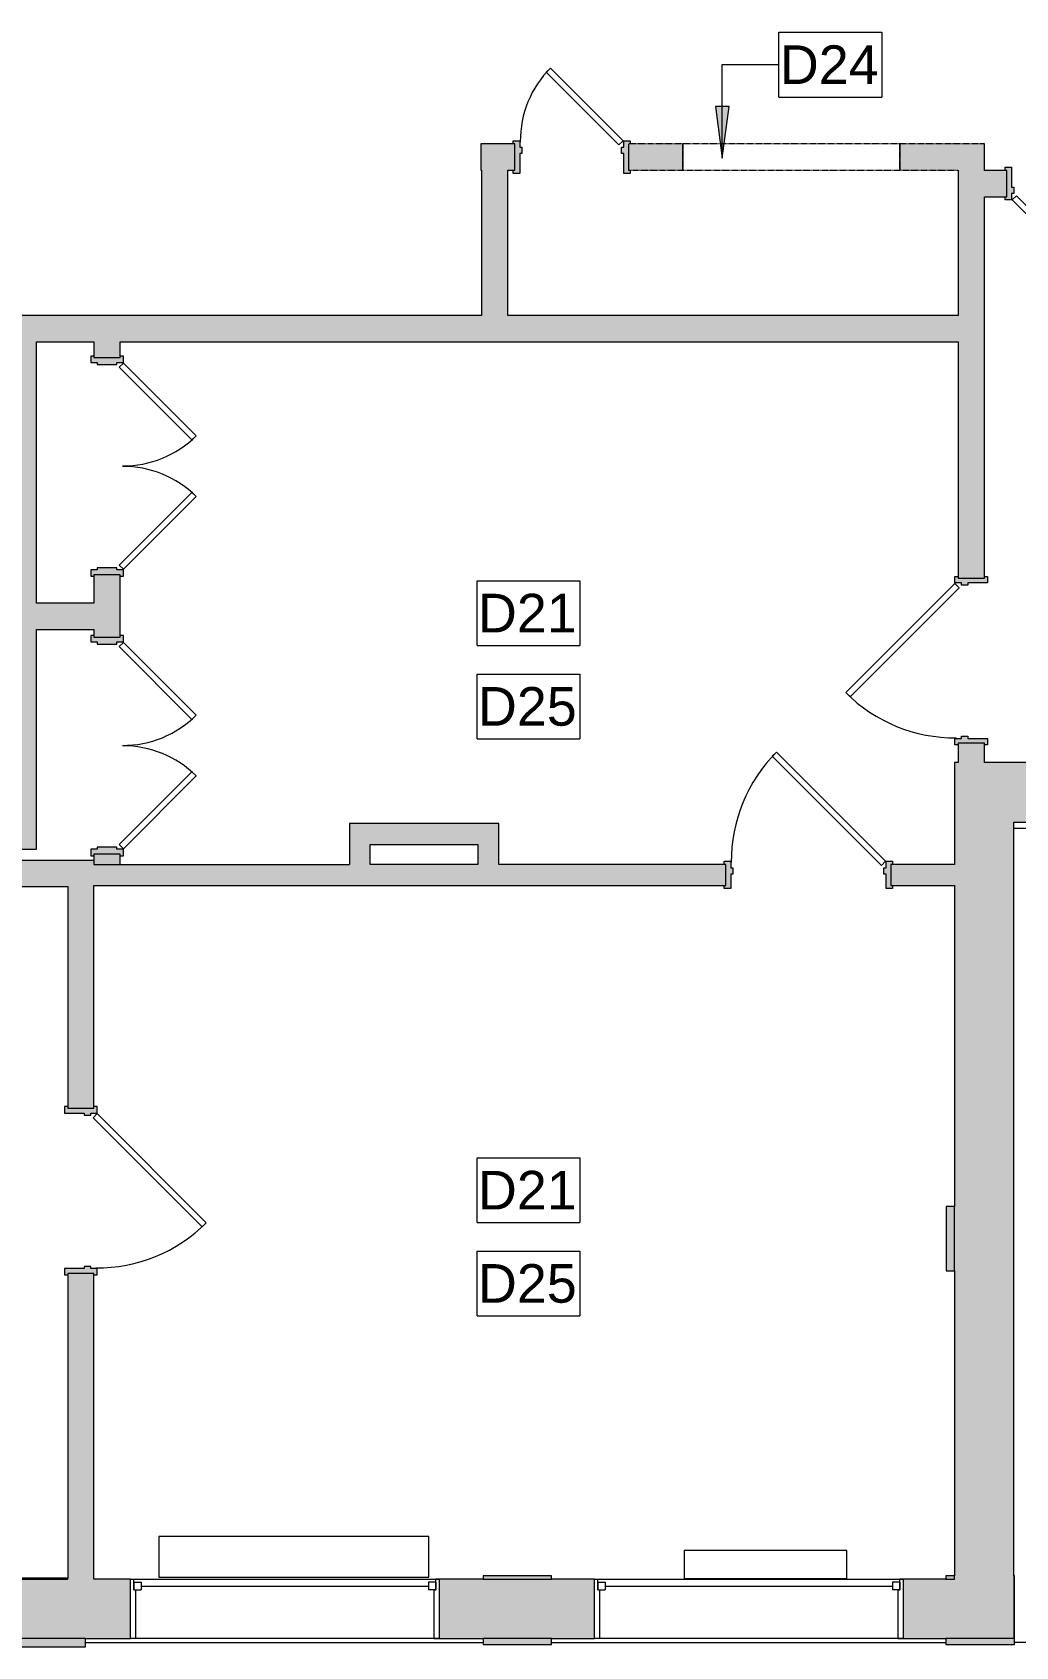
# Model space of a CAD drawing. Header units: inches. Extents: x 628 to 4524, y -721 to 887.
# Drawn here: x 3336.5 to 3566, y -303.4 to 73.1 of the extents above; entities that cross this region are included whole.
import ezdxf

# ---------------------------------------------------------------- set-up
doc = ezdxf.new("R2010")
doc.units = ezdxf.units.IN
doc.header["$MEASUREMENT"] = 0
doc.linetypes.add('Demolished', pattern=[0.1875, 0.125, -0.0625])
for name, color, linetype, lineweight in [('A-ANNO-KEYN', 231, 'Continuous', 9), ('A-DOOR', 31, 'Continuous', 13), ('A-FLOR', 192, 'Continuous', 13), ('A-GLAZ', 151, 'Continuous', 13), ('A-WALL', 113, 'Continuous', 13), ('A-WALL-PATT', 111, 'Continuous', 13), ('I-WALL', 2, 'Continuous', 13), ('M-EQPM', 50, 'Continuous', 13)]:
    doc.layers.add(name, color=color, linetype=linetype, lineweight=lineweight)
doc.styles.add('Arial', font='arial.ttf', dxfattribs={"height": 9})

# ---------------------------------------------------------------- blocks, each defined once
blk = doc.blocks.new('Basic Wall _ Exterior - Brick and CMU on MTL_ Stud - ___-6877969-FIRST FLOOR DEMOLITION')
at = {"layer": 'A-WALL-PATT', "lineweight": 9}
h = blk.add_hatch(dxfattribs=at)
h.set_pattern_fill('FP_5', color=256, style=0, pattern_type=2)
h.set_pattern_definition([(0, (0, -89.438), (30.72, 4.745), [1.267, -21.773, 1.267, -21.773, -122.88]), (0, (0, -89.438), (30.72, 4.745), [-46.08, 1.267, -44.813, 1.267, -21.773, -53.76]), (0, (0, -89.438), (30.72, 4.745), [-115.2, 1.267, -14.093, 1.267, -37.133]), (133.061, (11.52, -87.066), (-22.01071, 14.06408), [0.928, -15.944, 0.928, -15.944, -89.986]), (133.061, (11.52, -87.066), (-22.01071, 14.06408), [-33.745, 0.928, -32.817, 0.928, -15.944, -39.369]), (133.061, (11.52, -87.066), (-22.01071, 14.06408), [-84.362, 0.928, -10.32, 0.928, -27.193]), (226.939, (15.36, -77.576), (-8.709455, -18.80903), [0.928, -15.944, 0.928, -15.944, -89.986]), (226.939, (15.36, -77.576), (-8.709455, -18.80903), [-33.745, 0.928, -32.817, 0.928, -15.944, -39.369]), (226.939, (15.36, -77.576), (-8.709455, -18.80903), [-84.362, 0.928, -10.32, 0.928, -27.193])])
h.paths.add_polyline_path([(540.34, -112.44), (540.34, -112.28), (544.34, -112.28), (544.34, -111.06), (324.34, -111.06), (324.34, -112.44), (404.13, -112.44)], flags=0)
at = {"layer": 'A-WALL', "lineweight": 9}
blk.add_line((324.34, -112.44), (540.34, -112.44), dxfattribs=at)
blk = doc.blocks.new('Door - Single - Solid Door 36_ x 84_-7220333-FIRST FLOOR DEMOLITION')
at = {"layer": 'A-DOOR'}
h = blk.add_hatch(color=250, dxfattribs=at)
h.paths.add_polyline_path([(-15.63, 3.1), (-15.63, 2.35), (-15.26, 2.35), (-15.26, -2.53), (-15.63, -2.53), (-15.63, -3.28), (-14.13, -3.28), (-14.13, -1.78), (-13.63, -1.78), (-13.63, -0.28), (-14.13, -0.28), (-14.13, 3.1), (-15.26, 3.1)], flags=0)
h.paths.add_polyline_path([(22.12, 3.1), (22.12, -0.28), (21.62, -0.28), (21.62, -1.78), (22.12, -1.78), (22.12, -3.28), (23.62, -3.28), (23.62, -2.53), (23.24, -2.53), (23.24, 2.35), (23.62, 2.35), (23.62, 3.1), (23.24, 3.1)], flags=0)
at = {"layer": 'A-DOOR', "color": 8, "lineweight": 20}
for p, q in [((-15.63, 3.1), (-14.13, 3.1)), ((-15.63, 2.35), (-15.63, 3.1)), ((-14.13, 3.1), (-14.13, -0.28)), ((22.12, 3.1), (23.62, 3.1)), ((22.12, -0.28), (22.12, 3.1)), ((23.62, 3.1), (23.62, 2.35)), ((-15.63, -3.28), (-15.63, -2.53)), ((-14.13, -3.28), (-15.63, -3.28)), ((-14.13, -0.28), (-13.63, -0.28)), ((-14.13, -1.78), (-14.13, -3.28)), ((-13.63, -1.78), (-14.13, -1.78)), ((-13.03, -2.3), (-14.01, -3.28)), ((-14.01, -3.28), (11.45, -28.73)), ((-13.63, -0.28), (-13.63, -1.78)), ((12.42, -27.76), (-13.03, -2.3)), ((21.62, -0.28), (22.12, -0.28)), ((21.62, -1.78), (21.62, -0.28)), ((22.12, -1.78), (21.62, -1.78)), ((22.12, -3.28), (22.12, -1.78)), ((23.62, -3.28), (22.12, -3.28)), ((23.62, -2.53), (23.62, -3.28)), ((11.45, -28.73), (12.42, -27.76))]:
    blk.add_line(p, q, dxfattribs=at)
at = {"layer": 'A-DOOR', "lineweight": 9}
blk.add_arc((-14.01, -3.28), 36, 315, 0.5, dxfattribs=at)
blk = doc.blocks.new('Door - Single - Solid Door 36_ x 84_-7220078-FIRST FLOOR DEMOLITION')
at = {"layer": 'A-DOOR'}
h = blk.add_hatch(color=250, dxfattribs=at)
h.paths.add_polyline_path([(-15.63, 3.15), (-15.26, 3.15), (-15.26, -2.97), (-15.63, -2.97), (-15.63, -3.72), (-14.13, -3.72), (-14.13, 0.9), (-13.63, 0.9), (-13.63, 2.4), (-14.13, 2.4), (-14.13, 3.9), (-15.63, 3.9)], flags=0)
h.paths.add_polyline_path([(21.62, 2.4), (21.62, 0.9), (22.12, 0.9), (22.12, -3.72), (23.62, -3.72), (23.62, -2.97), (23.24, -2.97), (23.24, 3.15), (23.62, 3.15), (23.62, 3.9), (22.12, 3.9), (22.12, 2.4)], flags=0)
at = {"layer": 'A-DOOR', "color": 8, "lineweight": 20}
for p, q in [((-14.01, 3.9), (11.45, 29.36)), ((12.42, 28.38), (-13.03, 2.93)), ((11.45, 29.36), (12.42, 28.38)), ((-15.63, 3.9), (-15.63, 3.15)), ((-14.13, 3.9), (-15.63, 3.9)), ((-14.13, 2.4), (-14.13, 3.9)), ((-13.03, 2.93), (-14.01, 3.9)), ((23.62, 3.9), (22.12, 3.9)), ((22.12, 3.9), (22.12, 2.4)), ((23.62, 3.15), (23.62, 3.9)), ((-13.63, 2.4), (-14.13, 2.4)), ((-14.13, -3.72), (-14.13, 0.9)), ((-14.13, 0.9), (-13.63, 0.9)), ((-13.63, 0.9), (-13.63, 2.4)), ((22.12, 2.4), (21.62, 2.4)), ((21.62, 2.4), (21.62, 0.9)), ((21.62, 0.9), (22.12, 0.9)), ((22.12, 0.9), (22.12, -3.72)), ((-15.63, -2.97), (-15.63, -3.72)), ((-15.63, -3.72), (-14.13, -3.72)), ((22.12, -3.72), (23.62, -3.72)), ((23.62, -3.72), (23.62, -2.97))]:
    blk.add_line(p, q, dxfattribs=at)
at = {"layer": 'A-DOOR', "lineweight": 9}
blk.add_arc((-14.01, 3.9), 36, 359.5, 45, dxfattribs=at)
blk = doc.blocks.new('Door - Single - Solid Door 36_ x 84_-7220308-FIRST FLOOR DEMOLITION')
at = {"layer": 'A-DOOR'}
h = blk.add_hatch(color=250, dxfattribs=at)
h.paths.add_polyline_path([(23.62, 2.97), (23.62, 3.72), (22.12, 3.72), (22.12, -0.9), (21.62, -0.9), (21.62, -2.4), (22.12, -2.4), (22.12, -3.9), (23.62, -3.9), (23.62, -3.15), (23.24, -3.15), (23.24, 2.97)], flags=0)
h.paths.add_polyline_path([(-13.63, -2.4), (-13.63, -0.9), (-14.13, -0.9), (-14.13, 3.72), (-15.63, 3.72), (-15.63, 2.97), (-15.26, 2.97), (-15.26, -3.15), (-15.63, -3.15), (-15.63, -3.9), (-14.13, -3.9), (-14.13, -2.4)], flags=0)
at = {"layer": 'A-DOOR', "color": 8, "lineweight": 20}
for p, q in [((-15.63, 3.72), (-14.13, 3.72)), ((-15.63, 2.97), (-15.63, 3.72)), ((-14.13, 3.72), (-14.13, -0.9)), ((22.12, 3.72), (23.62, 3.72)), ((22.12, -0.9), (22.12, 3.72)), ((23.62, 3.72), (23.62, 2.97)), ((-15.63, -3.9), (-15.63, -3.15)), ((-14.13, -0.9), (-13.63, -0.9)), ((-14.13, -2.4), (-14.13, -3.9)), ((-13.63, -2.4), (-14.13, -2.4)), ((-13.03, -2.93), (-14.01, -3.9)), ((-13.63, -0.9), (-13.63, -2.4)), ((12.42, -28.38), (-13.03, -2.93)), ((21.62, -0.9), (22.12, -0.9)), ((21.62, -2.4), (21.62, -0.9)), ((22.12, -2.4), (21.62, -2.4)), ((22.12, -3.9), (22.12, -2.4)), ((23.62, -3.15), (23.62, -3.9)), ((-14.13, -3.9), (-15.63, -3.9)), ((-14.01, -3.9), (11.45, -29.36)), ((23.62, -3.9), (22.12, -3.9)), ((11.45, -29.36), (12.42, -28.38))]:
    blk.add_line(p, q, dxfattribs=at)
at = {"layer": 'A-DOOR', "lineweight": 9}
blk.add_arc((-14.01, -3.9), 36, 315, 0.5, dxfattribs=at)
blk = doc.blocks.new('Fixed - 72_ x 72_-6876875-FIRST FLOOR DEMOLITION')
at = {"layer": 'A-GLAZ', "color": 8, "lineweight": 20}
for p, q in [((-37.5, 6.9375), (-36.75, 6.9375)), ((-36.75, 4.4375), (-36.75, 6.9375)), ((-36.75, 6.1875), (-36.75, 4.4375)), ((-36.75, 6.1875), (-35, 6.1875)), ((-36.75, 4.4375), (-35, 4.4375)), ((-36.75, 4.4375), (-36.25, 4.4375)), ((-36.25, -6.9375), (-36.25, 4.4375)), ((-35, 6.1875), (-35, 4.4375)), ((-35, 5.3125), (32, 5.3125)), ((32, 6.1875), (32, 4.4375)), ((33.75, 6.1875), (32, 6.1875)), ((33.75, 4.4375), (32, 4.4375)), ((33.25, 4.4375), (33.75, 4.4375)), ((33.25, 4.4375), (33.25, -6.9375)), ((33.75, 4.4375), (33.75, 6.9375)), ((34.5, 6.9375), (33.75, 6.9375)), ((33.75, 6.1875), (33.75, 4.4375)), ((-36.25, -6.9375), (-37.5, -6.9375)), ((33.25, -6.9375), (34.5, -6.9375))]:
    blk.add_line(p, q, dxfattribs=at)
blk = doc.blocks.new('Door - Single - Solid Door 28_ x 84_-7220367-FIRST FLOOR DEMOLITION')
at = {"layer": 'A-DOOR'}
h = blk.add_hatch(color=250, dxfattribs=at)
h.paths.add_polyline_path([(16.12, 3.72), (16.12, -0.9), (15.62, -0.9), (15.62, -2.4), (16.12, -2.4), (16.12, -3.9), (17.62, -3.9), (17.62, -3.15), (17.24, -3.15), (17.24, 2.97), (17.62, 2.97), (17.62, 3.72), (17.24, 3.72)], flags=0)
h.paths.add_polyline_path([(-9.63, 3.72), (-9.63, 2.97), (-9.26, 2.97), (-9.26, -3.15), (-9.63, -3.15), (-9.63, -3.9), (-8.13, -3.9), (-8.13, -2.4), (-7.63, -2.4), (-7.63, -0.9), (-8.13, -0.9), (-8.13, 3.72), (-9.26, 3.72)], flags=0)
at = {"layer": 'A-DOOR', "color": 8, "lineweight": 20}
for p, q in [((-9.63, 3.72), (-8.13, 3.72)), ((-9.63, 2.97), (-9.63, 3.72)), ((-8.13, 3.72), (-8.13, -0.9)), ((16.12, 3.72), (17.62, 3.72)), ((16.12, -0.9), (16.12, 3.72)), ((17.62, 3.72), (17.62, 2.97)), ((-9.63, -3.9), (-9.63, -3.15)), ((-8.13, -0.9), (-7.63, -0.9)), ((-8.13, -2.4), (-8.13, -3.9)), ((-7.63, -2.4), (-8.13, -2.4)), ((-7.03, -2.93), (-8.01, -3.9)), ((-7.63, -0.9), (-7.63, -2.4)), ((9.94, -19.9), (-7.03, -2.93)), ((15.62, -0.9), (16.12, -0.9)), ((15.62, -2.4), (15.62, -0.9)), ((16.12, -2.4), (15.62, -2.4)), ((16.12, -3.9), (16.12, -2.4)), ((17.62, -3.15), (17.62, -3.9)), ((-8.13, -3.9), (-9.63, -3.9)), ((-8.01, -3.9), (8.96, -20.87)), ((17.62, -3.9), (16.12, -3.9)), ((8.96, -20.87), (9.94, -19.9))]:
    blk.add_line(p, q, dxfattribs=at)
at = {"layer": 'A-DOOR', "lineweight": 9}
blk.add_arc((-8.01, -3.9), 24, 315, 0.5, dxfattribs=at)
blk = doc.blocks.new('Fan Coil Unit 9_5L x 63W x 25_5H - Fan Coil Unit 9_5L x 63W x 25_5H-6914405-FIRST FLOOR DEMOLITION')
at = {"layer": 'M-EQPM', "lineweight": 9}
for p, q in [((-31.5, 4.75), (-31.5, -4.75)), ((31.5, 4.75), (-31.5, 4.75)), ((31.5, -4.75), (31.5, 4.75)), ((-31.5, -4.75), (31.5, -4.75))]:
    blk.add_line(p, q, dxfattribs=at)
blk = doc.blocks.new('Heater 38W x 6_5D x 16H - Heater 38W x 6_5D x 16H-V20-FIRST FLOOR DEMOLITION')
at = {"layer": 'M-EQPM', "lineweight": 9}
for p, q in [((19, 3.25), (-19, 3.25)), ((-19, 3.25), (-19, -3.25)), ((19, -3.25), (19, 3.25)), ((-19, -3.25), (19, -3.25))]:
    blk.add_line(p, q, dxfattribs=at)
blk = doc.blocks.new('Door - Double - Solid - 48_-7220202-FIRST FLOOR DEMOLITION')
at = {"layer": 'A-DOOR'}
h = blk.add_hatch(color=250, dxfattribs=at)
h.paths.add_polyline_path([(23.68, 3.15), (23.68, 3.9), (22.18, 3.9), (22.18, 2.4), (21.68, 2.4), (21.68, -2.22), (22.18, -2.22), (22.18, -3.72), (23.68, -3.72), (23.68, -2.97), (23.31, -2.97), (23.31, 3.15)], flags=0)
h.paths.add_polyline_path([(-25.69, 2.4), (-26.19, 2.4), (-26.19, 3.9), (-27.69, 3.9), (-27.69, 3.15), (-27.32, 3.15), (-27.32, -2.97), (-27.69, -2.97), (-27.69, -3.72), (-26.19, -3.72), (-26.19, -2.22), (-25.69, -2.22)], flags=0)
at = {"layer": 'A-DOOR', "color": 8, "lineweight": 20}
for p, q in [((-26.06, 3.9), (-9.09, 20.87)), ((-8.12, 19.9), (-25.09, 2.93)), ((-9.09, 20.87), (-8.12, 19.9)), ((5.08, 20.87), (4.11, 19.9)), ((4.11, 19.9), (21.08, 2.93)), ((22.05, 3.9), (5.08, 20.87)), ((-27.69, 3.9), (-27.69, 3.15)), ((-26.19, 3.9), (-27.69, 3.9)), ((-26.19, 2.4), (-26.19, 3.9)), ((-25.09, 2.93), (-26.06, 3.9)), ((21.08, 2.93), (22.05, 3.9)), ((23.68, 3.9), (22.18, 3.9)), ((22.18, 3.9), (22.18, 2.4)), ((23.68, 3.15), (23.68, 3.9)), ((-25.69, 2.4), (-26.19, 2.4)), ((-25.69, -2.22), (-25.69, 2.4)), ((22.18, 2.4), (21.68, 2.4)), ((21.68, 2.4), (21.68, -2.22)), ((-27.69, -2.97), (-27.69, -3.72)), ((-27.69, -3.72), (-26.19, -3.72)), ((-26.19, -3.72), (-26.19, -2.22)), ((-26.19, -2.22), (-25.69, -2.22)), ((21.68, -2.22), (22.18, -2.22)), ((22.18, -2.22), (22.18, -3.72)), ((22.18, -3.72), (23.68, -3.72)), ((23.68, -3.72), (23.68, -2.97))]:
    blk.add_line(p, q, dxfattribs=at)
at = {"layer": 'A-DOOR', "lineweight": 9}
for centre, start, end in [((-26.06, 3.9), 359.5, 45), ((22.05, 3.9), 135, 180.5)]:
    blk.add_arc(centre, 24, start, end, dxfattribs=at)
blk = doc.blocks.new('Keynote Tag - Keynote Number - Boxed-135510-FIRST FLOOR DEMOLITION')
at = {"layer": 'A-ANNO-KEYN'}
for p, q in [((-0.125, -0.0792), (-0.125, 0.0781)), ((-0.125, 0.0781), (0.125, 0.0781)), ((0.125, 0.0781), (0.125, -0.0792)), ((-0.125, -0.0792), (0.125, -0.0792))]:
    blk.add_line(p, q, dxfattribs=at)

msp = doc.modelspace()

# ---------------------------------------------------------------- hatches: boundary and pattern name
at = {"layer": 'A-ANNO-KEYN'}
msp.add_hatch(color=256, dxfattribs=at).paths.add_polyline_path([(3497.53, 43.8), (3499.11, 55.8), (3495.95, 55.8)], flags=0)
at = {"layer": 'A-WALL'}
msp.add_hatch(color=250, dxfattribs=at).paths.add_polyline_path([(3551.69, -215.73), (3551.69, -200.73), (3549.74, -200.73), (3549.74, -215.73)], flags=0)
h = msp.add_hatch(color=250, dxfattribs=at)
h.paths.add_polyline_path([(3332.96, -303.37), (3348.96, -303.37), (3348.96, -301.48), (3332.96, -301.48)], flags=0)
h.paths.add_polyline_path([(3344.79, -287.6), (3344.79, -287.37), (3332.96, -287.37), (3332.96, -287.6)], flags=0)
h = msp.add_hatch(color=250, dxfattribs=at)
h.paths.add_polyline_path([(3457.71, -302.87), (3457.71, -301.48), (3441.71, -301.48), (3441.71, -302.87)], flags=0)
h.paths.add_polyline_path([(3441.71, -287.6), (3457.71, -287.6), (3457.71, -286.87), (3441.71, -286.87)], flags=0)
h = msp.add_hatch(color=250, dxfattribs=at)
h.paths.add_polyline_path([(3549.69, -302.87), (3565.69, -302.87), (3565.69, -286.87), (3565.56, -286.87), (3565.56, -301.48), (3549.69, -301.48)], flags=0)
h.paths.add_polyline_path([(3549.69, -287.6), (3551.69, -287.6), (3551.69, -286.87), (3549.69, -286.87)], flags=0)
at = {"layer": 'A-WALL-PATT', "lineweight": 9}
h = msp.add_hatch(color=7, dxfattribs=at)
h.paths.add_polyline_path([(3558.69, 40.97), (3558.69, 47.1), (3538.96, 47.1), (3538.96, 40.97), (3553.94, 40.97)], flags=0)
h.paths.add_polyline_path([(3447.46, 40.97), (3449.14, 40.97), (3449.14, 47.1), (3441.18, 47.1), (3441.18, 40.97), (3441.33, 40.97)], flags=0)
h.paths.add_polyline_path([(3488.33, 40.97), (3488.33, 47.1), (3475.64, 47.1), (3475.64, 40.97)], flags=0)
for points in [[(3447.46, 7.1), (3447.46, 40.97), (3441.33, 40.97), (3441.33, 7.1)], [(3331.37, -111.24), (3337.5, -111.24), (3337.5, 7.1), (3331.37, 7.1), (3331.37, -88.13)], [(3552.56, 0.97), (3552.56, 7.1), (3337.5, 7.1), (3337.5, 0.97), (3462.52, 0.97)], [(3350.92, -66.11), (3350.92, -59.99), (3337.5, -59.99), (3337.5, -66.11)], [(3565.56, -301.48), (3565.56, -97.19), (3551.69, -97.19), (3551.69, -301.48)], [(3337.5, -117.37), (3337.5, -111.24), (3331.37, -111.24), (3331.37, -117.37)], [(3415.39, -120.94), (3415.39, -111.42), (3410.52, -111.42), (3410.52, -120.94)], [(3440.52, -116.29), (3440.52, -111.42), (3415.39, -111.42), (3415.39, -116.29)], [(3445.39, -120.94), (3445.39, -111.42), (3440.52, -111.42), (3440.52, -120.94)], [(3344.79, -126.1), (3344.79, -119.98), (3331.37, -119.98), (3331.37, -126.1)]]:
    msp.add_hatch(color=7, dxfattribs=at).paths.add_polyline_path(points, flags=0)
h = msp.add_hatch(color=7, dxfattribs=at)
h.paths.add_polyline_path([(3552.56, -97.19), (3558.69, -97.19), (3558.69, -92.66), (3552.56, -92.66)], flags=0)
h.paths.add_polyline_path([(3558.69, -54.16), (3558.69, 40.97), (3552.56, 40.97), (3552.56, -54.16), (3553.94, -54.16)], flags=0)
h = msp.add_hatch(color=7, dxfattribs=at)
h.paths.add_polyline_path([(3841.88, 34.78), (3929.06, 34.78), (3929.06, 40.91), (3830.91, 40.91), (3830.91, 34.78)], flags=0)
h.paths.add_polyline_path([(3792.41, 34.78), (3792.41, 40.91), (3602.41, 40.91), (3602.41, 34.78), (3789.94, 34.78)], flags=0)
h.paths.add_polyline_path([(3973.38, 34.78), (3979.37, 34.78), (3979.37, 40.91), (3967.56, 40.91), (3967.56, 34.78)], flags=0)
h.paths.add_polyline_path([(3563.91, 34.78), (3563.91, 40.91), (3558.69, 40.91), (3558.69, 34.78)], flags=0)
h = msp.add_hatch(color=7, dxfattribs=at)
h.paths.add_polyline_path([(3350.92, -120.94), (3357.04, -120.94), (3357.04, -118.53), (3350.92, -118.53)], flags=0)
h.paths.add_polyline_path([(3350.92, -67.9), (3357.04, -67.9), (3357.04, -53.36), (3350.92, -53.36), (3350.92, -66.11)], flags=0)
h.paths.add_polyline_path([(3350.92, -2.74), (3357.04, -2.74), (3357.04, 0.97), (3350.92, 0.97)], flags=0)
at = {"layer": 'A-WALL-PATT'}
msp.add_hatch(color=250, dxfattribs=at).paths.add_polyline_path([(3785.56, -111.06), (3791.19, -111.06), (3791.19, -97.19), (3565.56, -97.19), (3565.56, -111.06), (3645.35, -111.06)], flags=0)
at = {"layer": 'A-WALL-PATT', "lineweight": 9}
h = msp.add_hatch(color=7, dxfattribs=at)
h.paths.add_polyline_path([(3344.79, -287.6), (3350.92, -287.6), (3350.92, -216.29), (3344.79, -216.29), (3344.79, -242.17)], flags=0)
h.paths.add_polyline_path([(3350.92, -177.79), (3350.92, -119.98), (3344.79, -119.98), (3344.79, -177.79)], flags=0)
h = msp.add_hatch(color=7, dxfattribs=at)
h.paths.add_polyline_path([(3551.69, -125.82), (3551.69, -120.94), (3536.87, -120.94), (3536.87, -125.82)], flags=0)
h.paths.add_polyline_path([(3498.37, -125.82), (3498.37, -120.94), (3350.92, -120.94), (3350.92, -125.82), (3462.52, -125.82)], flags=0)
h = msp.add_hatch(color=7, dxfattribs=at)
h.paths.add_polyline_path([(3549.69, -301.48), (3551.69, -301.48), (3551.69, -287.6), (3539.71, -287.6), (3539.71, -301.48)], flags=0)
h.paths.add_polyline_path([(3431.46, -301.48), (3467.71, -301.48), (3467.71, -287.6), (3431.46, -287.6)], flags=0)
h.paths.add_polyline_path([(3332.96, -301.48), (3359.46, -301.48), (3359.46, -287.6), (3332.62, -287.6), (3332.62, -301.48)], flags=0)

# ---------------------------------------------------------------- linework, layer by layer
at = {"layer": 'A-ANNO-KEYN'}
for p, q in [((3497.53, 65.59), (3510.74, 65.59)), ((3497.53, 43.8), (3497.53, 65.59)), ((3499.11, 55.8), (3495.95, 55.8)), ((3495.95, 55.8), (3497.53, 43.8)), ((3497.53, 43.8), (3499.11, 55.8))]:
    msp.add_line(p, q, dxfattribs=at)
at = {"layer": 'A-FLOR'}
for p, q in [((3348.96, -302.37), (3441.71, -302.37)), ((3457.71, -302.37), (3549.69, -302.37)), ((3632.88, -302.37), (3565.69, -302.37))]:
    msp.add_line(p, q, dxfattribs=at)
at = {"layer": 'A-WALL', "color": 8, "lineweight": 20}
for p, q in [((3552.56, -97.19), (3551.69, -97.19)), ((3551.69, -97.19), (3551.69, -120.94)), ((3791.19, -97.19), (3558.69, -97.19)), ((3565.56, -286.87), (3565.56, -111.06)), ((3565.56, -111.06), (3785.56, -111.06)), ((3551.69, -125.82), (3551.69, -200.73)), ((3549.74, -200.73), (3549.74, -215.73)), ((3551.69, -200.73), (3549.74, -200.73)), ((3549.74, -215.73), (3551.69, -215.73)), ((3551.69, -215.73), (3551.69, -286.87)), ((3344.79, -287.37), (3332.96, -287.37)), ((3359.46, -287.6), (3350.92, -287.6)), ((3359.46, -301.48), (3359.46, -287.6)), ((3441.71, -287.6), (3431.46, -287.6)), ((3431.46, -287.6), (3431.46, -301.48)), ((3441.71, -286.87), (3441.71, -287.6)), ((3457.71, -286.87), (3441.71, -286.87)), ((3457.71, -287.6), (3457.71, -286.87)), ((3467.71, -287.6), (3457.71, -287.6)), ((3467.71, -301.48), (3467.71, -287.6)), ((3549.69, -287.6), (3539.71, -287.6)), ((3539.71, -287.6), (3539.71, -301.48)), ((3549.69, -286.87), (3549.69, -287.6)), ((3551.69, -286.87), (3549.69, -286.87)), ((3565.69, -286.87), (3565.56, -286.87)), ((3565.69, -302.87), (3565.69, -286.87)), ((3332.96, -303.37), (3348.96, -303.37)), ((3348.96, -303.37), (3348.96, -301.48)), ((3348.96, -301.48), (3359.46, -301.48)), ((3431.46, -301.48), (3441.71, -301.48)), ((3441.71, -301.48), (3441.71, -302.87)), ((3441.71, -302.87), (3457.71, -302.87)), ((3457.71, -302.87), (3457.71, -301.48)), ((3457.71, -301.48), (3467.71, -301.48)), ((3539.71, -301.48), (3549.69, -301.48)), ((3549.69, -301.48), (3549.69, -302.87)), ((3549.69, -302.87), (3565.69, -302.87))]:
    msp.add_line(p, q, dxfattribs=at)
at = {"layer": 'A-WALL', "lineweight": 9}
for p, q in [((3551.69, -215.73), (3551.69, -200.73)), ((3332.96, -287.6), (3344.79, -287.6)), ((3344.79, -287.6), (3344.79, -287.37)), ((3359.46, -287.6), (3431.46, -287.6)), ((3441.71, -287.6), (3457.71, -287.6)), ((3467.71, -287.6), (3539.71, -287.6)), ((3549.69, -287.6), (3551.69, -287.6)), ((3551.69, -287.6), (3551.69, -286.87)), ((3565.56, -286.87), (3565.56, -301.48)), ((3348.96, -301.48), (3332.96, -301.48)), ((3431.46, -301.48), (3359.46, -301.48)), ((3457.71, -301.48), (3441.71, -301.48)), ((3539.71, -301.48), (3467.71, -301.48)), ((3551.69, -301.48), (3549.69, -301.48)), ((3565.56, -301.48), (3551.69, -301.48))]:
    msp.add_line(p, q, dxfattribs=at)
at = {"layer": 'I-WALL', "color": 8, "lineweight": 20}
for p, q in [((3449.14, 47.1), (3441.18, 47.1)), ((3441.18, 47.1), (3441.18, 40.97)), ((3449.14, 40.97), (3449.14, 47.1)), ((3475.64, 47.1), (3475.64, 40.97)), ((3558.69, 40.91), (3558.69, 47.1)), ((3441.18, 40.97), (3441.33, 40.97)), ((3441.33, 40.97), (3441.33, 7.1)), ((3447.46, 7.1), (3447.46, 40.97)), ((3447.46, 40.97), (3449.14, 40.97)), ((3552.56, 40.97), (3552.56, 7.1)), ((3563.91, 40.91), (3558.69, 40.91)), ((3563.91, 34.78), (3563.91, 40.91)), ((3558.69, -54.16), (3558.69, 34.78)), ((3558.69, 34.78), (3563.91, 34.78)), ((3441.33, 7.1), (3331.37, 7.1)), ((3552.56, 7.1), (3447.46, 7.1)), ((3337.5, -59.99), (3337.5, 0.97)), ((3337.5, 0.97), (3350.92, 0.97)), ((3350.92, 0.97), (3350.92, -2.74)), ((3357.04, 0.97), (3552.56, 0.97)), ((3357.04, -2.74), (3357.04, 0.97)), ((3552.56, 0.97), (3552.56, -54.16)), ((3350.92, -2.74), (3357.04, -2.74)), ((3357.04, -53.36), (3350.92, -53.36)), ((3350.92, -53.36), (3350.92, -59.99)), ((3357.04, -67.9), (3357.04, -53.36)), ((3552.56, -54.16), (3558.69, -54.16)), ((3350.92, -59.99), (3337.5, -59.99)), ((3337.5, -117.37), (3337.5, -66.11)), ((3337.5, -66.11), (3350.92, -66.11)), ((3350.92, -66.11), (3350.92, -67.9)), ((3350.92, -67.9), (3357.04, -67.9)), ((3552.56, -92.66), (3552.56, -97.19)), ((3558.69, -92.66), (3552.56, -92.66)), ((3558.69, -97.19), (3558.69, -92.66)), ((3410.52, -111.42), (3410.52, -120.94)), ((3445.39, -111.42), (3410.52, -111.42)), ((3445.39, -120.94), (3445.39, -111.42)), ((3415.39, -120.94), (3415.39, -116.29)), ((3415.39, -116.29), (3440.52, -116.29)), ((3440.52, -116.29), (3440.52, -120.94)), ((3331.37, -117.37), (3337.5, -117.37)), ((3350.92, -119.98), (3331.37, -119.98)), ((3357.04, -118.53), (3350.92, -118.53)), ((3350.92, -118.53), (3350.92, -120.94)), ((3357.04, -120.94), (3357.04, -118.53)), ((3350.92, -120.94), (3410.52, -120.94)), ((3440.52, -120.94), (3415.39, -120.94)), ((3498.37, -120.94), (3445.39, -120.94)), ((3498.37, -125.82), (3498.37, -120.94)), ((3551.69, -120.94), (3536.87, -120.94)), ((3536.87, -120.94), (3536.87, -125.82)), ((3325.25, -126.1), (3344.79, -126.1)), ((3344.79, -126.1), (3344.79, -177.79)), ((3350.92, -177.79), (3350.92, -125.82)), ((3350.92, -125.82), (3498.37, -125.82)), ((3536.87, -125.82), (3551.69, -125.82)), ((3344.79, -177.79), (3350.92, -177.79)), ((3350.92, -216.29), (3344.79, -216.29)), ((3344.79, -216.29), (3344.79, -287.37)), ((3350.92, -287.6), (3350.92, -216.29))]:
    msp.add_line(p, q, dxfattribs=at)
at = {"layer": 'I-WALL', "color": 10, "linetype": 'Demolished', "lineweight": 20}
for p, q in [((3558.69, 47.1), (3475.64, 47.1)), ((3475.64, 40.97), (3552.56, 40.97))]:
    msp.add_line(p, q, dxfattribs=at)
at = {"layer": 'I-WALL', "lineweight": 9}
for p, q in [((3488.33, 40.97), (3488.33, 47.1)), ((3538.96, 47.1), (3538.96, 40.97))]:
    msp.add_line(p, q, dxfattribs=at)
at = {"layer": 'I-WALL', "color": 7, "linetype": 'Demolished', "lineweight": 9}
for p, q in [((3488.33, 47.1), (3488.33, 40.97)), ((3538.96, 40.97), (3538.96, 47.1))]:
    msp.add_line(p, q, dxfattribs=at)

# ---------------------------------------------------------------- block references
at = {"layer": 'A-ANNO-KEYN', "xscale": 95.99999999999994, "yscale": 95.99999999999994, "zscale": 95.99999999999994}
for p in [(3522.74, 65.64), (3452.3, -62.26), (3452.3, -84.02), (3452.3, -196.86), (3452.3, -218.59)]:
    msp.add_blockref('Keynote Tag - Keynote Number - Boxed-135510-FIRST FLOOR DEMOLITION', p, dxfattribs=at)
at = {"layer": 'A-DOOR'}
for name, p, rotation in [('Door - Single - Solid Door 28_ x 84_-7220367-FIRST FLOOR DEMOLITION', (3466.39, 43.94), 180), ('Door - Double - Solid - 48_-7220202-FIRST FLOOR DEMOLITION', (3353.89, -30.05), 269.9999999999999), ('Door - Single - Solid Door 36_ x 84_-7220308-FIRST FLOOR DEMOLITION', (3555.71, -69.42), 269.9999999999999), ('Door - Double - Solid - 48_-7220202-FIRST FLOOR DEMOLITION', (3353.89, -95.22), 269.9999999999999), ('Door - Single - Solid Door 36_ x 84_-7220333-FIRST FLOOR DEMOLITION', (3521.62, -123.47), 180), ('Door - Single - Solid Door 36_ x 84_-7220078-FIRST FLOOR DEMOLITION', (3347.77, -193.05), 269.9999999999999)]:
    msp.add_blockref(name, p, dxfattribs=dict(at, rotation=rotation))
msp.add_blockref('Door - Single - Solid Door 36_ x 84_-7220308-FIRST FLOOR DEMOLITION', (3579.17, 37.93), dxfattribs=at)
at = {"layer": 'A-GLAZ'}
for p in [(3396.96, -294.54), (3505.21, -294.54)]:
    msp.add_blockref('Fixed - 72_ x 72_-6876875-FIRST FLOOR DEMOLITION', p, dxfattribs=at)
at = {"layer": 'A-WALL', "lineweight": 9}
msp.add_blockref('Basic Wall _ Exterior - Brick and CMU on MTL_ Stud - ___-6877969-FIRST FLOOR DEMOLITION', (3241.23, 0), dxfattribs=at)
at = {"layer": 'M-EQPM', "lineweight": 9}
for name, p in [('Fan Coil Unit 9_5L x 63W x 25_5H - Fan Coil Unit 9_5L x 63W x 25_5H-6914405-FIRST FLOOR DEMOLITION', (3397.56, -282.38)), ('Heater 38W x 6_5D x 16H - Heater 38W x 6_5D x 16H-V20-FIRST FLOOR DEMOLITION', (3507.62, -284.19))]:
    msp.add_blockref(name, p, dxfattribs=at)

# ---------------------------------------------------------------- texts
at = {"layer": 'A-ANNO-KEYN', "char_height": 9, "width": 28.179, "attachment_point": 1, "style": 'Arial'}
for s, insert in [('D24', (3510.95, 70.09)), ('D21', (3440.51, -57.81)), ('D25', (3440.51, -79.57)), ('D21', (3440.51, -192.4)), ('D25', (3440.51, -214.14))]:
    msp.add_mtext(s, dxfattribs=dict(at, insert=insert))

doc.saveas('drawing.dxf')
